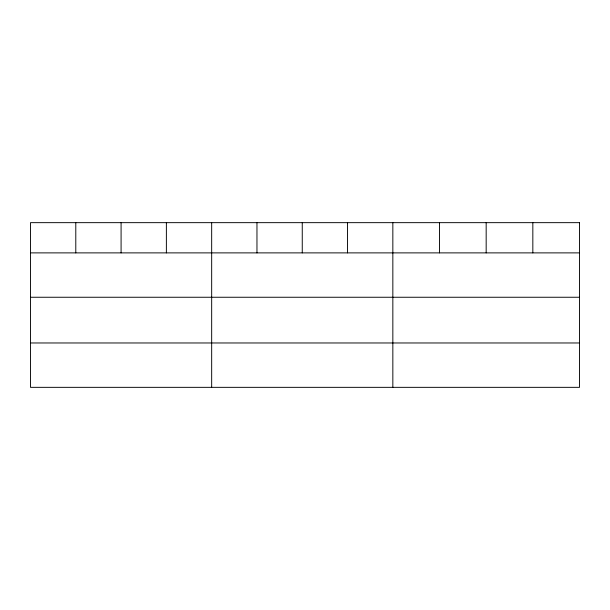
<?xml version="1.0" encoding="UTF-8"?>
<svg xmlns="http://www.w3.org/2000/svg" width="610" height="610" viewBox="0 0 610 610"><rect width="100%" height="100%" fill="white"/><g stroke="black" fill="none" stroke-linecap="round" stroke-linejoin="round"><path stroke-width="0.91" d="M30.5 252.883L579.5 252.883M30.5 297.253L579.5 297.253M30.5 342.972L579.5 342.972M532.835 222.658L532.835 252.883M486.17 222.658L486.17 252.883M439.505 222.658L439.505 252.883M392.84 222.658L392.84 387.342M347.548 222.658L347.548 252.883M302.255 222.658L302.255 252.883M256.962 222.658L256.962 252.883M211.67 222.658L211.67 387.342M166.377 222.658L166.377 252.883M121.085 222.658L121.085 252.883M75.793 222.658L75.793 252.883M579.5 222.658L30.5 222.658L30.5 387.342L579.5 387.342L579.5 222.658"/></g></svg>
